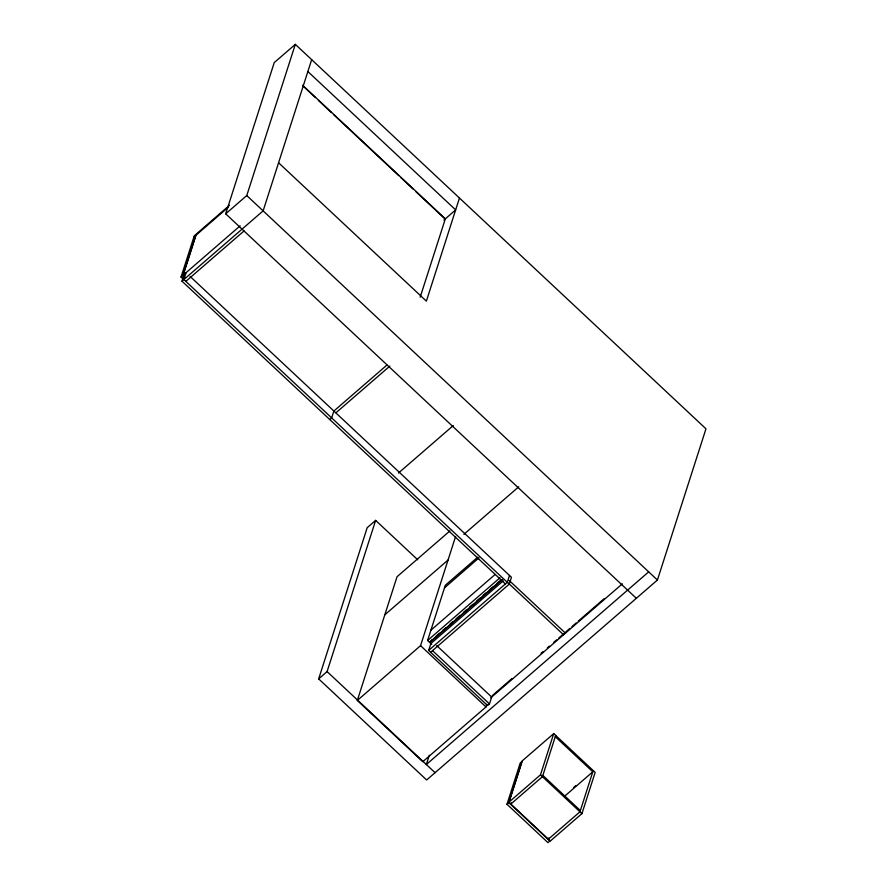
<?xml version="1.0" encoding="UTF-8"?>
<svg xmlns="http://www.w3.org/2000/svg" width="887" height="887" viewBox="0 0 887 887"><rect width="100%" height="100%" fill="white"/><g stroke="black" fill="none" stroke-linecap="round" stroke-linejoin="round"><path stroke-width="1.33" d="M183.032 278.928L181.026 277.043L194.275 235.809L229.511 205.274M195.983 235.221L183.132 275.225L240.111 225.852M505.379 583.956L181.979 281.179L184.197 274.305M186.093 272.664L183.886 279.538L509.249 584.156L430.627 652.267M636.345 598.293L225.686 213.822L274.238 62.611L295.316 44.35L705.974 428.82L657.422 580.031L426.647 779.983L318.666 678.888L367.207 527.676L375.644 520.381L417.744 559.797M225.686 213.822L246.763 195.561L295.316 44.35M311.67 59.673L263.129 210.873L181.979 281.179M333.878 411.036L331.671 417.91L329.776 419.551M420.172 297.2L445.329 218.845L302.567 85.185M459.466 198.034L426.37 301.137L278.573 162.764M318.666 678.888L327.092 671.581L375.644 520.381M486.83 704.311L485.987 706.939L422.755 761.722L357.317 700.453L397.032 576.738L449.897 530.936M357.317 700.453L420.549 645.669L455.619 536.435M501.975 579.588L429.563 642.332L427.601 640.492L445.341 585.232L477.716 557.191M431.781 644.405L429.785 642.532L432.257 639.494M436.737 645.614L491.675 697.049L489.469 703.923L487.573 705.575L428.665 650.426L430.871 643.552L503.284 580.819M429.308 755.303L426.348 764.516L648.696 571.86M509.493 575.441L507.275 582.316L428.665 650.426M509.249 584.156L511.455 577.282L190.106 276.434M506.976 804.254L520.214 763.02L522.11 761.368L508.872 802.613L506.976 804.254L547.989 842.65L549.885 841.009L508.872 802.613M508.872 802.225L522.11 760.979L553.721 733.593L595.166 772.4L581.927 813.634L550.317 841.031L508.872 802.225L540.482 774.828L553.721 733.593M563.932 633.551L563.544 634.782L508.55 583.302M511.222 802.824L510.834 804.065L542.445 776.668L555.683 735.434M548.754 837.949L548.354 839.191L579.965 811.793L593.203 770.559M193.876 237.04L228.092 207.392M193.832 237.184L195.728 235.543L182.922 275.402L181.026 277.043M185.849 281.379L244.014 230.975M443.921 220.065L455.652 209.897L307.867 71.537M334.011 410.925L386.865 365.122M335.973 412.765L389.87 366.065M398.44 473.07L453.301 425.538M463.89 534.34L518.74 486.808M384.814 614.824L448.035 560.041M444.509 587.837L479.002 557.845M430.916 630.18L495.09 574.477M427.601 640.492L500.013 577.747M436.415 635.89L439.531 633.196M442.646 630.491L445.762 627.796M449.92 624.193L453.035 621.488M456.151 618.793L459.278 616.088M463.424 612.485L466.54 609.79M469.666 607.085L472.782 604.391M476.929 600.787L480.055 598.082M483.171 595.388L486.287 592.682M489.402 589.988L493.56 586.385M496.676 583.679L499.791 580.985M429.785 642.532L502.508 579.521M492.252 695.663L511.987 678.555M541.081 653.353L543.154 651.546M547.312 647.953L549.386 646.146M553.543 642.554L556.659 639.849M558.743 638.052L562.901 634.449M569.975 628.318L565.828 631.899L565.44 633.141L509.105 580.397M572.037 626.521L576.184 622.94M578.257 621.144L604.125 598.725M490.81 697.792L622.364 583.823M573.834 787.346L575.874 785.583M564.254 796.537L592.804 771.801L555.284 736.665M303.354 86.305L315.428 97.603M318.444 100.431L331.505 112.671M333.523 114.545L398.873 175.737M400.88 177.611L412.943 188.909M415.959 191.736L445.119 219.034M246.763 195.561L657.422 580.031M432.523 650.626L489.469 703.923M420.549 645.669L485.987 706.939M542.844 775.438L580.364 810.563M540.482 774.828L581.927 813.634M327.092 671.581L435.073 772.677"/></g></svg>
